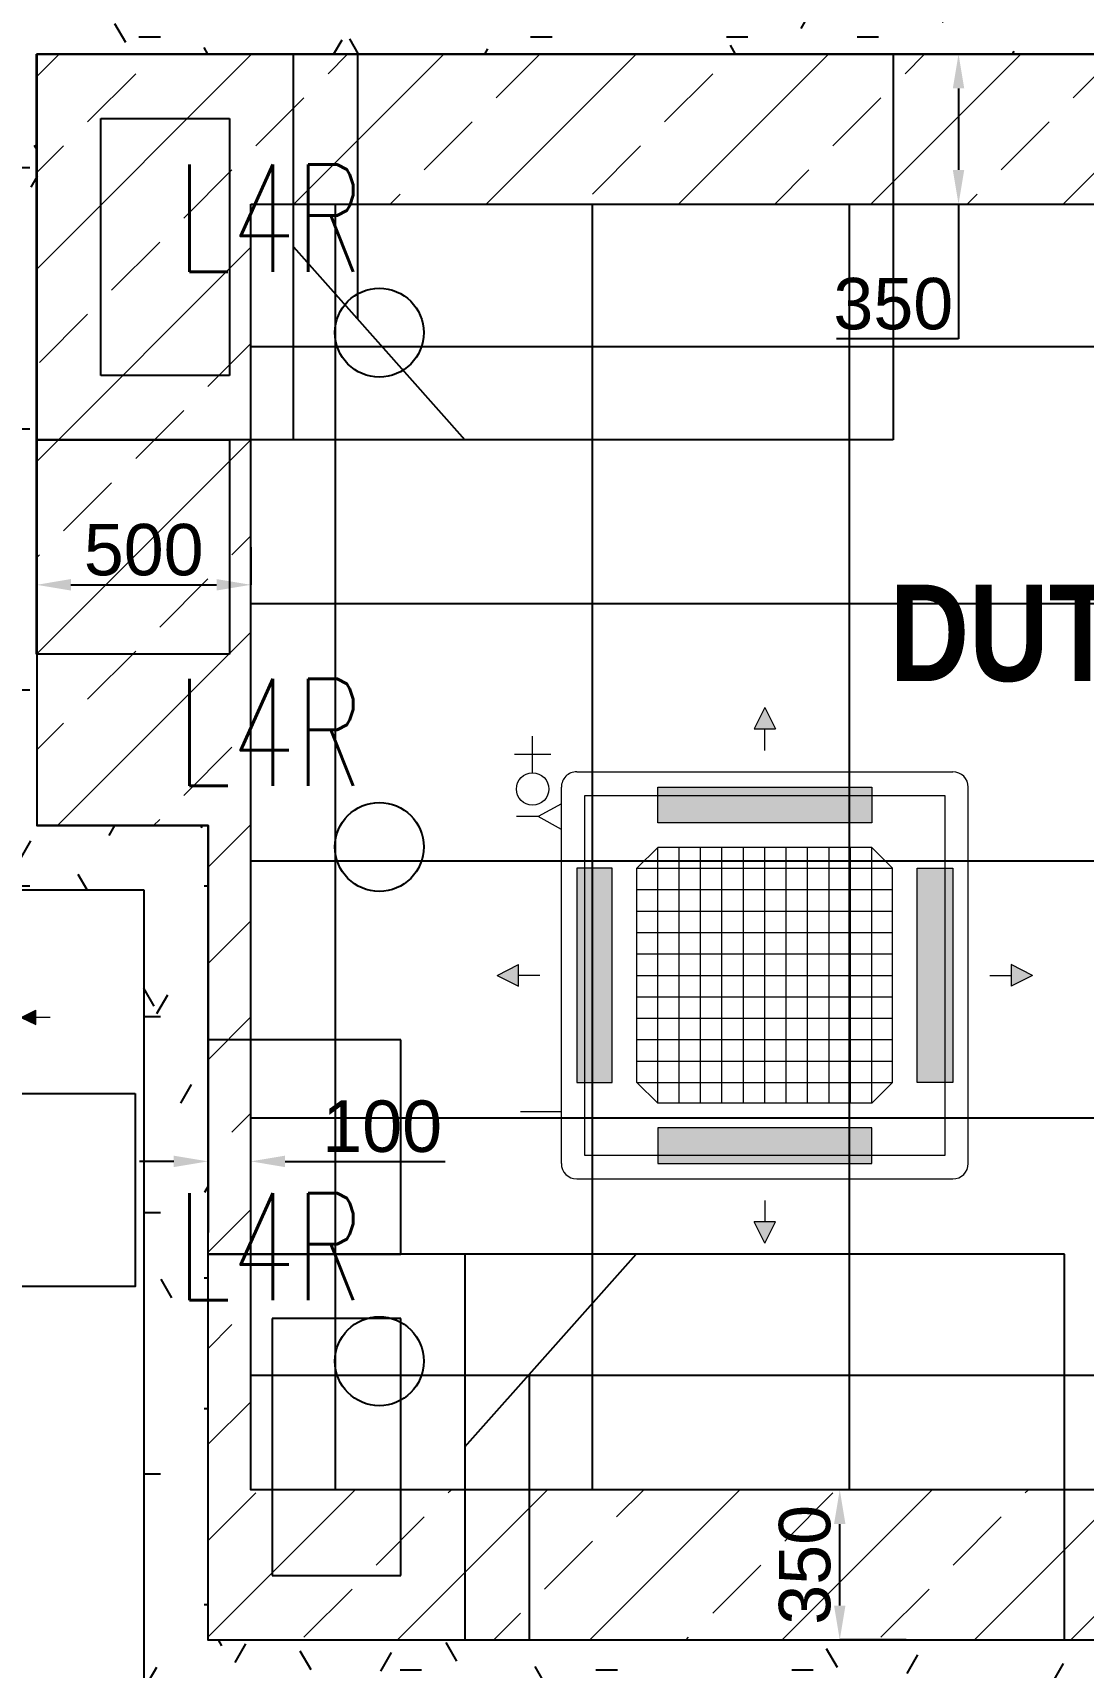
# Model space of a CAD drawing. Header units: millimetres. Extents: x -92759 to 184353, y -15225 to 86714.
# Drawn here: x -67592 to -65139, y 55327 to 59141 of the extents above; entities that cross this region are included whole.
import ezdxf

# ---------------------------------------------------------------- set-up
doc = ezdxf.new("R2010")
doc.units = ezdxf.units.MM
doc.linetypes.add('Aligning Line', pattern=[3.2004, 1.6002, -1.6002])
doc.linetypes.add('HIDDEN', pattern=[0.375, 0.25, -0.125])
doc.layers.get('Defpoints').update_dxf_attribs({"color": 8})
for name, color, linetype in [('0-1', 9, 'Continuous'), ('A-_ROOMNAME_A', 8, 'Continuous'), ('A-_WALL----_H-1', 9, 'Continuous'), ('A-_WALLPRTN_E', 8, 'Continuous'), ('A-PATT-CONC', 8, 'Continuous'), ('AAG_Dimension', 7, 'Continuous'), ('E-_LITG _ CKT -DB', 1, 'HIDDEN'), ('E-EM LIGHT', 1, 'Continuous'), ('E-legend', 1, 'Continuous'), ('HF', 7, 'Continuous'), ('M-ACMV_FCU', 5, 'Continuous')]:
    doc.layers.add(name, color=color, linetype=linetype)
doc.layers.add('1599_FURN_RHH_BLK8 _NEW__1ST STY_dwg _2_-1', color=7, linetype='Continuous', true_color=0xaaaaaa)
doc.layers.add('A-_DETA----_E-6', color=7, linetype='Continuous', true_color=0x969696)
for name, color, linetype, lineweight in [('A--', 134, '500-1-RP', 25), ('HFI 9MM FPB', 94, 'Continuous', 5), ('M-ACMV_CDP', 190, 'DRAIN_PIPE', 25), ('M-ACMV_FCU-3', 86, 'Continuous', 9), ('M-ACMV_PWR', 1, 'REFRIGERANT', 25), ('M-ACMV_REF_PIPE', 134, '500-1-RP', 25)]:
    doc.layers.add(name, color=color, linetype=linetype, lineweight=lineweight)
doc.layers.add('M-ACMV_EAG', color=7, linetype='Continuous', lineweight=25, true_color=0x999900)
doc.styles.add('Arial', font='arial.ttf')
doc.styles.add('Arial Narrow_B_1', font='ARIALNB.TTF', dxfattribs={"height": 300})
doc.styles.add('Simplex', font='simplex_.ttf', dxfattribs={"width": 0.7, "height": 450})
doc.styles.get("Standard").update_dxf_attribs({"font": 'arial.ttf'})
doc.linetypes.add('500-1-RP', pattern='A,0.75,-0.5,0.75,-0.5,0.75,-0.5,0.75,-1.7,["RP",Standard,S=1,R=0,X=-1,Y=-0.5],-1.7', length=7.9)
doc.linetypes.add('DRAIN_PIPE', pattern='A,0.5,-0.2,["D",Standard,S=0.1,R=0,X=-0.1,Y=-0.05],-0.25', length=0.95)
doc.linetypes.add('REFRIGERANT', pattern='A,15,-5.08,["R",Standard,S=2.54,R=0,X=-2.54,Y=-1.27],-5.08', length=25.16)
doc.dimstyles.get("Standard").update_dxf_attribs({"dimtxt": 0.18, "dimasz": 0.18, "dimexe": 0.18, "dimexo": 0.0625, "dimgap": 0.09, "dimtad": 0, "dimtih": 1, "dimtoh": 1, "dimdec": 4, "dimzin": 0, "dimdsep": 46, "dimtxsty": 'Standard', "dimcen": 0.09, "dimadec": 0, "dimazin": 0, "dimtfac": 1, "dimtdec": 4, "dimtofl": 0, "dimtmove": 0, "dimatfit": 3, "dimfxl": 1, "dimtolj": 1, "dimtzin": 0, "dimarcsym": 0})
pattern_1 = [(0, (-11870.95, 40538.29), (609.6, 152.4), [50.292, -406.908, 50.292, -406.908, -2438.4]), (0, (-11870.95, 40538.29), (609.6, 152.4), [-914.4, 50.292, -864.108, 50.292, -406.908, -1066.8]), (0, (-11870.95, 40538.29), (609.6, 152.4), [-2286, 50.292, -254.508, 50.292, -711.708]), (120, (-11642.35, 40614.49), (-436.7823, 451.7291), [50.292, -406.908, 50.292, -406.908, -2438.4]), (120, (-11642.35, 40614.49), (-436.7823, 451.7291), [-914.4, 50.292, -864.108, 50.292, -406.908, -1066.8]), (120, (-11642.35, 40614.49), (-436.7823, 451.7291), [-2286, 50.292, -254.508, 50.292, -711.708]), (240, (-11566.15, 40919.29), (-172.8177, -604.1291), [50.292, -406.908, 50.292, -406.908, -2438.4]), (240, (-11566.15, 40919.29), (-172.8177, -604.1291), [-914.4, 50.292, -864.108, 50.292, -406.908, -1066.8]), (240, (-11566.15, 40919.29), (-172.8177, -604.1291), [-2286, 50.292, -254.508, 50.292, -711.708])]

# ---------------------------------------------------------------- blocks, each defined once
blk = doc.blocks.new('1599_FURN_RHH_BLK8 _NEW__1ST STY_dwg _2_-10346281-BLK8_RHH_1ST STOREY PLAN')
at = {"layer": 'A-_DETA----_E-6'}
for p, q in [((-32105.1, -20250), (-30105.1, -20250)), ((-32105.1, -21150), (-32105.1, -20250)), ((-31505.1, -21150), (-31505.1, -20250)), ((-31355.1, -20868.8), (-31355.1, -20250)), ((-30105.1, -20250), (-30105.1, -21150)), ((-31955.1, -20400), (-31655.1, -20400)), ((-31955.1, -21000), (-31955.1, -20400)), ((-31655.1, -20400), (-31655.1, -21000)), ((-31505.1, -20700), (-31105.1, -21150)), ((-31655.1, -21000), (-31955.1, -21000)), ((-30105.1, -21150), (-32105.1, -21150)), ((-32105.1, -21150), (-31655.1, -21150)), ((-32105.1, -21650), (-32105.1, -21150)), ((-31655.1, -21150), (-31655.1, -21650)), ((-31655.1, -21650), (-32105.1, -21650)), ((-31705.1, -22550), (-31705.1, -23050)), ((-31255.1, -22550), (-31705.1, -22550)), ((-31255.1, -23050), (-31255.1, -22550)), ((-31705.1, -23050), (-31705.1, -23950)), ((-29705.1, -23050), (-31705.1, -23050)), ((-31705.1, -23050), (-31255.1, -23050)), ((-31105.1, -23050), (-31105.1, -23950)), ((-31105.1, -23500), (-30705.1, -23050)), ((-29705.1, -23950), (-29705.1, -23050)), ((-31555.1, -23200), (-31555.1, -23800)), ((-31255.1, -23200), (-31555.1, -23200)), ((-31255.1, -23800), (-31255.1, -23200)), ((-30955.1, -23331.3), (-30955.1, -23950)), ((-31555.1, -23800), (-31255.1, -23800)), ((-31705.1, -23950), (-29705.1, -23950))]:
    blk.add_line(p, q, dxfattribs=at)
blk = doc.blocks.new('A$Cb2bf8f38')
at = {"layer": 'A-_WALL----_H-1'}
h = blk.add_hatch(dxfattribs=at)
h.set_pattern_fill('FP_1', color=256, style=0, pattern_type=2)
h.set_pattern_definition(pattern_1)
h.paths.add_polyline_path([(-24799, 24750), (-24649, 24750), (-24649, 28950), (-24799, 28950), (-24799, 28840.7)])
h = blk.add_hatch(dxfattribs=at)
h.set_pattern_fill('FP_1', color=256, style=0, pattern_type=2)
h.set_pattern_definition(pattern_1)
h.paths.add_polyline_path([(-24649, 26550), (-17450, 26550), (-17450, 26700), (-24649, 26700)])
h = blk.add_hatch(dxfattribs=at)
h.set_pattern_fill('FP_1', color=256, style=0, pattern_type=2)
h.set_pattern_definition(pattern_1)
h.paths.add_polyline_path([(-26765.6, 24600), (-24399.9, 24600), (-24399.9, 24750), (-27900, 24750), (-27900, 24600)])
h = blk.add_hatch(dxfattribs=at)
h.set_pattern_fill('FP_1', color=256, style=0, pattern_type=2)
h.set_pattern_definition(pattern_1)
h.paths.add_polyline_path([(-24249.9, 21150), (-24249.9, 24750), (-24399.9, 24750), (-24399.9, 21150)])
h = blk.add_hatch(dxfattribs=at)
h.set_pattern_fill('FP_1', color=256, style=0, pattern_type=2)
h.set_pattern_definition(pattern_1)
h.paths.add_polyline_path([(-17450, 22700), (-17450, 22850), (-24249.9, 22850), (-24249.9, 22700), (-18991.8, 22700)])
at = {"layer": 'A-_DETA----_E-6'}
for p, q in [((-24650, 26550), (-22650, 26550)), ((-24650, 25650), (-24650, 26550)), ((-24050, 25650), (-24050, 26550)), ((-23900, 25931.2), (-23900, 26550)), ((-22650, 26550), (-22650, 25650)), ((-24500, 26400), (-24200, 26400)), ((-24500, 25800), (-24500, 26400)), ((-24200, 26400), (-24200, 25800)), ((-24050, 26100), (-23650, 25650)), ((-24200, 25800), (-24500, 25800)), ((-22650, 25650), (-24650, 25650)), ((-24650, 25650), (-24200, 25650)), ((-24650, 25150), (-24650, 25650)), ((-24200, 25650), (-24200, 25150)), ((-24200, 25150), (-24650, 25150)), ((-24250, 24250), (-24250, 23750)), ((-23800, 24250), (-24250, 24250)), ((-23800, 23750), (-23800, 24250)), ((-24250, 23750), (-24250, 22850)), ((-22250, 23750), (-24250, 23750)), ((-24250, 23750), (-23800, 23750)), ((-23650, 23750), (-23650, 22850)), ((-23650, 23300), (-23250, 23750)), ((-22250, 22850), (-22250, 23750)), ((-24100, 23600), (-24100, 23000)), ((-23800, 23600), (-24100, 23600)), ((-23800, 23000), (-23800, 23600)), ((-23500, 23468.7), (-23500, 22850)), ((-24100, 23000), (-23800, 23000)), ((-24250, 22850), (-22250, 22850))]:
    blk.add_line(p, q, dxfattribs=at)
at = {"layer": 'A-_WALLPRTN_E'}
for p, q in [((-24649, 24750), (-24649, 26550)), ((-24649, 26550), (-17450, 26550)), ((-24249.9, 24750), (-24649, 24750)), ((-24249.9, 22850), (-24249.9, 24750)), ((-27900, 24600), (-24399.9, 24600)), ((-24399.9, 24600), (-24399.9, 21300)), ((-24249.9, 22850), (-17450, 22850))]:
    blk.add_line(p, q, dxfattribs=at)
at = {"layer": '1599_FURN_RHH_BLK8 _NEW__1ST STY_dwg _2_-1'}
blk.add_blockref('1599_FURN_RHH_BLK8 _NEW__1ST STY_dwg _2_-10346281-BLK8_RHH_1ST STOREY PLAN', (7455.1, 46800), dxfattribs=at)
at = {"layer": 'A-_ROOMNAME_A', "insert": (-22658.9, 25312.1), "char_height": 225, "width": 2934.176, "attachment_point": 1, "style": 'Arial Narrow_B_1'}
blk.add_mtext('DUTY PERSONNEL', dxfattribs=at)
blk = doc.blocks.new('*D535')
at = {"layer": 'AAG_Dimension', "color": 0, "lineweight": -2, "transparency": 16777216}
for p, q in [((-12459, 483428.1), (-12539, 483428.1)), ((-12379, 483428.1), (-12379, 483427.9)), ((-12279, 483428.1), (-12279, 483428.2)), ((-12199, 483428.1), (-11825.6, 483428.1))]:
    blk.add_line(p, q, dxfattribs=at)
at = {"layer": 'AAG_Dimension', "color": 0, "transparency": 16777216}
for points in [[(-12459, 483441.4), (-12459, 483414.7), (-12379, 483428.1)], [(-12199, 483441.4), (-12199, 483414.7), (-12279, 483428.1)]]:
    blk.add_solid(points, dxfattribs=at)
at = {"layer": 'Defpoints', "color": 0, "transparency": 16777216}
for p in [(-12379, 483428.1), (-12279, 483428.1), (-12279, 483428.1)]:
    blk.add_point(p, dxfattribs=at)
at = {"layer": 'AAG_Dimension', "color": 152, "true_color": 0x2776bb, "transparency": 16777216, "insert": (-11972.3, 483509.3), "char_height": 120, "attachment_point": 5, "style": 'Arial'}
blk.add_mtext('\\A1;100', dxfattribs=at)
blk = doc.blocks.new('*D537')
at = {"layer": 'AAG_Dimension', "color": 0, "lineweight": -2, "transparency": 16777216}
for p, q in [((-10748.9, 482661.7), (-10904.2, 482661.7)), ((-10904, 482391.7), (-10904, 482581.7)), ((-10748.9, 482311.7), (-10904.2, 482311.7))]:
    blk.add_line(p, q, dxfattribs=at)
at = {"layer": 'AAG_Dimension', "color": 0, "transparency": 16777216}
for points in [[(-10917.4, 482581.7), (-10890.7, 482581.7), (-10904, 482661.7)], [(-10917.4, 482391.7), (-10890.7, 482391.7), (-10904, 482311.7)]]:
    blk.add_solid(points, dxfattribs=at)
at = {"layer": 'Defpoints', "color": 0, "transparency": 16777216}
for p in [(-10904, 482661.7), (-10748.8, 482661.7), (-10748.8, 482311.7)]:
    blk.add_point(p, dxfattribs=at)
at = {"layer": 'AAG_Dimension', "color": 152, "true_color": 0x2776bb, "transparency": 16777216, "insert": (-10985.3, 482486.7), "char_height": 120, "attachment_point": 5, "rotation": 90, "style": 'Arial'}
blk.add_mtext('\\A1;350', dxfattribs=at)
blk = doc.blocks.new('*D538')
at = {"layer": 'AAG_Dimension', "color": 0, "lineweight": -2, "transparency": 16777216}
for p, q in [((-10904, 486011.7), (-10626.5, 486011.7)), ((-10626.7, 485931.7), (-10626.7, 485741.7)), ((-10904, 485661.7), (-10626.5, 485661.7)), ((-10626.7, 485661.7), (-10626.7, 485347.4)), ((-10626.7, 485347.4), (-10911.4, 485347.4))]:
    blk.add_line(p, q, dxfattribs=at)
at = {"layer": 'AAG_Dimension', "color": 0, "transparency": 16777216}
for points in [[(-10640.1, 485931.7), (-10613.4, 485931.7), (-10626.7, 486011.7)], [(-10640.1, 485741.7), (-10613.4, 485741.7), (-10626.7, 485661.7)]]:
    blk.add_solid(points, dxfattribs=at)
at = {"layer": 'Defpoints', "color": 0, "transparency": 16777216}
for p in [(-10904, 486011.7), (-10904, 485661.7), (-10626.7, 485661.7)]:
    blk.add_point(p, dxfattribs=at)
at = {"layer": 'AAG_Dimension', "color": 152, "true_color": 0x2776bb, "transparency": 16777216, "insert": (-10779, 485428.7), "char_height": 120, "attachment_point": 5, "style": 'Arial'}
blk.add_mtext('\\A1;350', dxfattribs=at)
blk = doc.blocks.new('*D539')
at = {"layer": 'AAG_Dimension', "color": 0, "lineweight": -2, "transparency": 16777216}
for p, q in [((-12779, 484861.6), (-12779, 484773.2)), ((-12279, 484861.6), (-12279, 484773.2)), ((-12699, 484773.4), (-12359, 484773.4))]:
    blk.add_line(p, q, dxfattribs=at)
at = {"layer": 'AAG_Dimension', "color": 0, "transparency": 16777216}
for points in [[(-12699, 484786.8), (-12699, 484760.1), (-12779, 484773.4)], [(-12359, 484786.8), (-12359, 484760.1), (-12279, 484773.4)]]:
    blk.add_solid(points, dxfattribs=at)
at = {"layer": 'Defpoints', "color": 0, "transparency": 16777216}
for p in [(-12779, 484861.7), (-12279, 484861.7), (-12279, 484773.4)]:
    blk.add_point(p, dxfattribs=at)
at = {"layer": 'AAG_Dimension', "color": 152, "true_color": 0x2776bb, "transparency": 16777216, "insert": (-12529, 484854.7), "char_height": 120, "attachment_point": 5, "style": 'Arial'}
blk.add_mtext('\\A1;500', dxfattribs=at)
blk = doc.blocks.new('mickey mouse ltg')
at = {"layer": 'E-EM LIGHT'}
blk.add_lwpolyline([(-352.5, 0), (93.2, 0), (93.2, -309.1), (-352.5, -309.1)], close=True, dxfattribs=at)
for centre in [(-233.8, -386.1), (-24.6, -386.1)]:
    blk.add_circle(centre, 77, dxfattribs=at)
blk = doc.blocks.new('E2')
at = {"layer": 'E-legend', "lineweight": 25, "xscale": 1.009134083687406, "yscale": 1.009134083687406, "zscale": 1.009134083687406, "rotation": 179.9999999999651}
blk.add_blockref('mickey mouse ltg', (-440506.3, 381156.8), dxfattribs=at)
blk = doc.blocks.new('A$C020d881d')
at = {"layer": 'E-legend', "lineweight": 25}
blk.add_circle((818.7, 172), 103.8, dxfattribs=at)
at = {"layer": 'E-legend', "lineweight": 25, "style": 'Simplex', "width": 0.7}
blk.add_text('L4R', height=250, dxfattribs=at).set_placement((345.2, 314.3))
blk = doc.blocks.new('EL_B8_L1_R4')
at = {"color": 0, "linetype": 'ByBlock', "lineweight": 0, "rotation": 90}
blk.add_blockref('E2', (367529.8, 423716.6), dxfattribs=at)
at = {"layer": 'E-_LITG _ CKT -DB', "ltscale": 0.5}
for p in [(-13875.7, -14830.3), (-13875.7, -16030.3), (-13875.7, -17230.3)]:
    blk.add_blockref('A$C020d881d', p, dxfattribs=at)
blk = doc.blocks.new('A$Cfd5c790e')
at = {"layer": 'M-ACMV_EAG', "lineweight": 5}
h = blk.add_hatch(color=256, dxfattribs=at)
h.dxf.hatch_style = 1
h.paths.add_polyline_path([(16.8, 166.6), (-16.8, 166.6), (0, 133)])
h = blk.add_hatch(color=256, dxfattribs=at)
h.dxf.hatch_style = 1
h.paths.add_polyline_path([(-166.6, 16.8), (-166.6, -16.8), (-133, 0)])
h = blk.add_hatch(color=256, dxfattribs=at)
h.dxf.hatch_style = 1
h.paths.add_polyline_path([(133, 0), (166.6, -16.8), (166.6, 16.8)])
h = blk.add_hatch(color=256, dxfattribs=at)
h.dxf.hatch_style = 1
h.paths.add_polyline_path([(0, -133), (-16.8, -166.6), (16.8, -166.6)])
for p, q in [((0, 200.2), (0, 166.6)), ((-16.8, 166.6), (16.8, 166.6)), ((0, 133), (-16.8, 166.6)), ((-16.8, 166.6), (16.8, 166.6)), ((0, 133), (16.8, 166.6)), ((-200.2, 0), (-166.6, 0)), ((-166.6, -16.8), (-166.6, 16.8)), ((-133, 0), (-166.6, 16.8)), ((-166.6, -16.8), (-166.6, 16.8)), ((-133, 0), (-166.6, -16.8)), ((133, 0), (166.6, 16.8)), ((133, 0), (166.6, -16.8)), ((166.6, -16.8), (166.6, 16.8)), ((166.6, -16.8), (166.6, 16.8)), ((200.2, 0), (166.6, 0)), ((0, -133), (-16.8, -166.6)), ((0, -133), (16.8, -166.6)), ((-16.8, -166.6), (16.8, -166.6)), ((-16.8, -166.6), (16.8, -166.6)), ((0, -200.2), (0, -166.6))]:
    blk.add_line(p, q, dxfattribs=at)
at = {"layer": 'M-ACMV_EAG', "linetype": 'Aligning Line', "lineweight": 5, "ltscale": 25}
for p, q in [((-100, 100), (100, -100)), ((100, 100), (-100, -100))]:
    blk.add_line(p, q, dxfattribs=at)
at = {"layer": 'M-ACMV_EAG', "lineweight": 5}
for points in [[(-125, 125), (125, 125), (125, -125), (-125, -125)], [(-100, 100), (100, 100), (100, -100), (-100, -100)]]:
    blk.add_lwpolyline(points, close=True, dxfattribs=at)
for points in [[(-14.9, 51.2), (-49.1, 51.2), (-49.1, 17.1)], [(49.1, 12.8), (49.1, 51.2), (14.9, 51.2)], [(-49.1, -17.1), (-49.1, -51.2), (-14.9, -51.2)], [(49.1, -17.1), (49.1, -51.2), (19.2, -51.2)]]:
    blk.add_lwpolyline(points, dxfattribs=at)
at = {"layer": 'M-ACMV_EAG', "linetype": 'Aligning Line', "lineweight": 5, "ltscale": 25}
blk.add_circle((0, 0), 66.7, dxfattribs=at)
blk = doc.blocks.new('A$Ca8a76259')
at = {"layer": 'M-ACMV_FCU', "lineweight": 0}
h = blk.add_hatch(color=256, dxfattribs=at)
h.dxf.hatch_style = 1
h.paths.add_polyline_path([(0, 625), (-25, 575), (25, 575)])
h = blk.add_hatch(color=256, dxfattribs=at)
h.dxf.hatch_style = 1
h.paths.add_polyline_path([(250, 356), (250, 439), (-250, 439), (-250, 356)])
h.paths.add_polyline_path([(356, -250), (439, -250), (439, 250), (356, 250)])
h.paths.add_polyline_path([(-356, 250), (-439, 250), (-439, -250), (-356, -250)])
h.paths.add_polyline_path([(-250, -356), (-250, -439), (250, -439), (250, -356)])
h = blk.add_hatch(color=256, dxfattribs=at)
h.dxf.hatch_style = 1
h.paths.add_polyline_path([(-625, 0), (-575, -25), (-575, 25)])
h = blk.add_hatch(color=256, dxfattribs=at)
h.dxf.hatch_style = 1
h.paths.add_polyline_path([(625, 0), (575, 25), (575, -25)])
h = blk.add_hatch(color=256, dxfattribs=at)
h.dxf.hatch_style = 1
h.paths.add_polyline_path([(0, -625), (25, -575), (-25, -575)])
for p, q in [((0, 625), (-25, 575)), ((0, 625), (25, 575)), ((-25, 575), (25, 575)), ((0, 525), (0, 575)), ((439, 475), (-439, 475)), ((439, 475), (439, 475)), ((-475, 439), (-475, -439)), ((475, 439), (475, 439)), ((475, 439), (475, -439)), ((-298.5, 250), (-250, 298.5)), ((-250, 298.5), (250, 298.5)), ((-250, 298.5), (-250, -298.5)), ((-200, 298.5), (-200, -298.5)), ((-150, 298.5), (-150, -298.5)), ((-100, 298.5), (-100, -298.5)), ((-50, 298.5), (-50, -298.5)), ((0, 298.5), (0, -298.5)), ((50, 298.5), (50, -298.5)), ((100, 298.5), (100, -298.5)), ((150, 298.5), (150, -298.5)), ((200, 298.5), (200, -298.5)), ((250, 298.5), (298.5, 250)), ((250, 298.5), (250, -298.5)), ((-298.5, 250), (-298.5, -250)), ((298.5, 250), (-298.5, 250)), ((298.5, 250), (298.5, -250)), ((298.5, 200), (-298.5, 200)), ((298.5, 150), (-298.5, 150)), ((298.5, 100), (-298.5, 100)), ((298.5, 50), (-298.5, 50)), ((-625, 0), (-575, 25)), ((-625, 0), (-575, -25)), ((-575, -25), (-575, 25)), ((-525, 0), (-575, 0)), ((298.5, 0), (-298.5, 0)), ((525, 0), (575, 0)), ((575, 25), (575, -25)), ((625, 0), (575, 25)), ((625, 0), (575, -25)), ((298.5, -50), (-298.5, -50)), ((298.5, -100), (-298.5, -100)), ((298.5, -150), (-298.5, -150)), ((298.5, -200), (-298.5, -200)), ((-250, -298.5), (-298.5, -250)), ((298.5, -250), (-298.5, -250)), ((250, -298.5), (298.5, -250)), ((-250, -298.5), (250, -298.5)), ((439, -475), (-439, -475)), ((0, -525), (0, -575)), ((25, -575), (-25, -575)), ((0, -625), (-25, -575)), ((0, -625), (25, -575))]:
    blk.add_line(p, q, dxfattribs=at)
for points in [[(420, 420), (420, -420), (-420, -420), (-420, 420)], [(-250, 356), (250, 356), (250, 439), (-250, 439)], [(-356, 250), (-356, -250), (-439, -250), (-439, 250)], [(356, 250), (356, -250), (439, -250), (439, 250)], [(-250, -356), (250, -356), (250, -439), (-250, -439)]]:
    blk.add_lwpolyline(points, close=True, dxfattribs=at)
for centre, start, end in [((-439, 439), 90, 180), ((439, 439), 0, 90), ((-439, -439), 180, 270), ((439, -439), 270, 0)]:
    blk.add_arc(centre, 36, start, end, dxfattribs=at)
blk = doc.blocks.new('SSO')
at = {"layer": 'M-ACMV_PWR', "linetype": 'ByBlock', "lineweight": 5}
for p, q in [((1064770.3, 20778.3), (1064770.3, 20878.3)), ((1064820.3, 20828.3), (1064720.3, 20828.3))]:
    blk.add_line(p, q, dxfattribs=at)
blk.add_circle((1064770.3, 20733.6), 44.6, dxfattribs=at)
blk.add_circle((1064770.3, 20733.6), 44.6, dxfattribs=at)
blk = doc.blocks.new('A$C81577ca4')
at = {"layer": 'A--', "lineweight": 0, "ltscale": 0.75}
for p, q in [((19, -95), (-36, -125)), ((-36, -125), (-86, -125)), ((19, -155), (-36, -125))]:
    blk.add_line(p, q, dxfattribs=at)
blk = doc.blocks.new('FCU-3')
at = {"layer": 'M-ACMV_CDP', "lineweight": 5}
blk.add_line((443044.4, -43086.7), (443044.4, -43182.8), dxfattribs=at)
at = {"layer": 'M-ACMV_FCU', "lineweight": 5, "rotation": 269.9999999999999}
blk.add_blockref('A$Ca8a76259', (442725.6, -42612.4), dxfattribs=at)
at = {"layer": 'M-ACMV_PWR', "color": 1, "linetype": 'ByBlock', "lineweight": 5, "xscale": 0.85, "yscale": 0.85, "zscale": 0.85, "rotation": 90}
blk.add_blockref('SSO', (459914.3, -948209.3), dxfattribs=at)
at = {"layer": 'M-ACMV_REF_PIPE', "lineweight": 5, "rotation": 90}
blk.add_blockref('A$C81577ca4', (442230.2, -43105.7), dxfattribs=at)
blk = doc.blocks.new('ACMV_B8L1_R9')
at = {"layer": 'M-ACMV_EAG', "lineweight": 5}
blk.add_blockref('A$Cfd5c790e', (222051.2, -53111), dxfattribs=at)
at = {"layer": 'M-ACMV_FCU-3', "rotation": 270}
blk.add_blockref('FCU-3', (266532.4, 389712.6), dxfattribs=at)
blk = doc.blocks.new('RCP_B8L1')
at = {"layer": 'A-PATT-CONC'}
h = blk.add_hatch(dxfattribs=at)
h.set_pattern_fill('ANSI37', color=256, scale=189, angle=45)
h.set_pattern_definition([(90, (-12279, 482661.7), (-600.075, 0), []), (180, (-12279, 482661.7), (-6e-14, -600.075), [])])
h.paths.add_polyline_path([(-12278.98401, 485661.70949), (-12278.98575, 482661.70949), (-8078.98575, 482661.70949), (-8078.98575, 485061.70949), (-6278.98575, 485061.70949), (-6278.98575, 485661.70949)])
at = {"layer": 'HFI 9MM FPB'}
h = blk.add_hatch(dxfattribs=at)
h.set_pattern_fill('ANSI33', color=256, scale=50)
h.paths.add_polyline_path([(-12779.04792, 486011.70958), (-12778.48421, 484211.6882), (-12378.48595, 484211.6882), (-12379.04966, 482311.70939), (-7979.04966, 482311.70939), (-7979.04966, 484561.70958), (-5579.04966, 484561.70958), (-5579.04966, 486011.70958)])
h.paths.add_polyline_path([(-12278.98401, 485661.70949), (-6278.98575, 485661.70949), (-6278.98575, 485061.70949), (-8078.98575, 485061.70949), (-8078.98575, 482661.70949), (-12278.98575, 482661.70949)], flags=16)
at = {"layer": 'HF'}
for points in [[(-12779.04792, 486011.70958), (-12778.48421, 484211.6882), (-12378.48595, 484211.6882), (-12379.04966, 482311.70939), (-7979.04966, 482311.70939), (-7979.04966, 484561.70958), (-5579.04966, 484561.70958), (-5579.04966, 486011.70958)], [(-12278.98401, 485661.70949), (-6278.98575, 485661.70949), (-6278.98575, 485061.70949), (-8078.98575, 485061.70949), (-8078.98575, 482661.70949), (-12278.98575, 482661.70949)]]:
    blk.add_lwpolyline(points, close=True, dxfattribs=at)
at = {"layer": 'AAG_Dimension'}
dim = blk.add_linear_dim(base=(-10626.72868, 485661.70949), p1=(-10904.02861, 486011.70958), p2=(-10904.02861, 485661.70949), angle=90, dimstyle='Standard', dxfattribs=at)
dim.commit()
dim.dimension.update_dxf_attribs({"geometry": '*D538', "text_midpoint": (-10779.04792, 485347.38547), "dimtype": 128})
for base, p1, p2, picture, middle in [((-12278.98448, 484773.42183), (-12779.04792, 484861.70871), (-12278.98448, 484861.65036), '*D539', (-12529.0162, 484854.69059)), ((-12278.985307, 483428.056034), (-12379.04966, 483428.114155), (-12278.985307, 483428.056034), '*D535', (-11972.273166, 483509.324793))]:
    dim = blk.add_linear_dim(base=base, p1=p1, p2=p2, dimstyle='Standard', dxfattribs=at)
    dim.commit()
    dim.dimension.update_dxf_attribs({"geometry": picture, "text_midpoint": middle})
dim = blk.add_linear_dim(base=(-10904.02861, 482661.70949), p1=(-10748.81967, 482311.70939), p2=(-10748.81967, 482661.70949), angle=90, dimstyle='Standard', dxfattribs=at)
dim.commit()
dim.dimension.update_dxf_attribs({"geometry": '*D537', "text_midpoint": (-10985.3383, 482486.70944)})

msp = doc.modelspace()

# ---------------------------------------------------------------- block references
at = {"layer": '0-1'}
msp.add_blockref('A$Cb2bf8f38', (-42933, 32541.2), dxfattribs=at)

# ---------------------------------------------------------------- next in the draw order: block references
at = {"color": 0}
msp.add_blockref('EL_B8_L1_R4', (-53725.9, 73099.6), dxfattribs=at)
at = {"layer": 'A-PATT-CONC', "color": 152, "true_color": 0x2776bb}
msp.add_blockref('RCP_B8L1', (-54804, -426920.5), dxfattribs=at)

# ---------------------------------------------------------------- next in the draw order: block references
at = {"layer": 'M-ACMV_FCU', "color": 5}
msp.add_blockref('ACMV_B8L1_R9', (-289803, 109954.6), dxfattribs=at)

doc.saveas('drawing.dxf')
